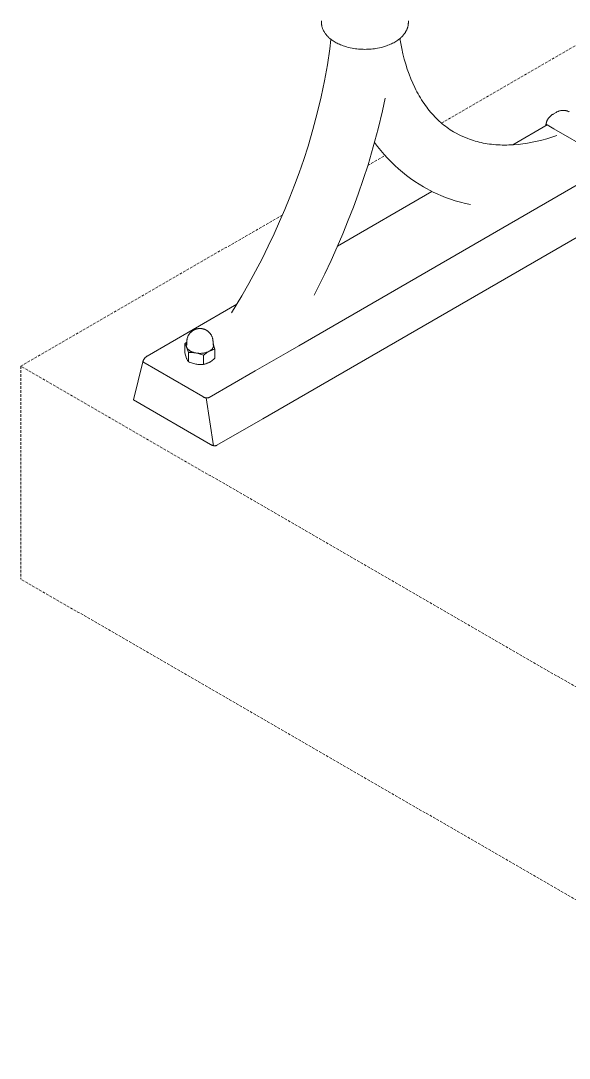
# Model space of a CAD drawing. Header units: millimetres. Extents: x -779 to 3049, y 55 to 2500.
# Drawn here: x 2157.6 to 2419.5, y 1171.4 to 1666.3 of the extents above; entities that cross this region are included whole.
import ezdxf

# ---------------------------------------------------------------- set-up
doc = ezdxf.new("R2010")
doc.units = ezdxf.units.MM
doc.header["$PDSIZE"] = -1
doc.linetypes.add('HIDDEN', pattern=[1.905, 1.27, -0.635])
doc.layers.add('ZANO_R', color=7, linetype='Continuous', lineweight=0)
doc.layers.add('ZANO_R_przerywana', color=7, linetype='HIDDEN', lineweight=0)

msp = doc.modelspace()

# ---------------------------------------------------------------- linework, layer by layer
at = {"layer": 'ZANO_R'}
for p, q in [((2301.22, 1665.49), (2301.22, 1666.31)), ((2301.23, 1665.22), (2301.22, 1665.49)), ((2301.24, 1664.94), (2301.23, 1665.22)), ((2301.26, 1664.67), (2301.24, 1664.94)), ((2301.29, 1664.4), (2301.26, 1664.67)), ((2301.34, 1664.13), (2301.29, 1664.4)), ((2301.38, 1663.86), (2301.34, 1664.13)), ((2301.44, 1663.59), (2301.38, 1663.86)), ((2301.51, 1663.32), (2301.44, 1663.59)), ((2301.59, 1663.05), (2301.51, 1663.32)), ((2301.67, 1662.79), (2301.59, 1663.05)), ((2342.34, 1663.05), (2342.25, 1662.79)), ((2342.41, 1663.32), (2342.34, 1663.05)), ((2342.48, 1663.59), (2342.41, 1663.32)), ((2342.54, 1663.86), (2342.48, 1663.59)), ((2342.59, 1664.13), (2342.54, 1663.86)), ((2342.63, 1664.4), (2342.59, 1664.13)), ((2342.66, 1664.67), (2342.63, 1664.4)), ((2342.68, 1664.94), (2342.66, 1664.67)), ((2342.7, 1665.22), (2342.68, 1664.94)), ((2342.7, 1665.49), (2342.7, 1666.31)), ((2342.7, 1665.49), (2342.7, 1665.22)), ((2301.76, 1662.53), (2301.67, 1662.79)), ((2301.86, 1662.27), (2301.76, 1662.53)), ((2301.97, 1662.02), (2301.86, 1662.27)), ((2302.09, 1661.76), (2301.97, 1662.02)), ((2302.21, 1661.51), (2302.09, 1661.76)), ((2302.34, 1661.26), (2302.21, 1661.51)), ((2302.43, 1661.1), (2302.34, 1661.26)), ((2302.53, 1660.94), (2302.43, 1661.1)), ((2302.62, 1660.78), (2302.53, 1660.94)), ((2302.72, 1660.62), (2302.62, 1660.78)), ((2302.94, 1660.31), (2302.72, 1660.62)), ((2303.16, 1660), (2302.94, 1660.31)), ((2303.39, 1659.7), (2303.16, 1660)), ((2303.64, 1659.4), (2303.39, 1659.7)), ((2303.9, 1659.11), (2303.64, 1659.4)), ((2304.17, 1658.82), (2303.9, 1659.11)), ((2304.36, 1658.62), (2304.17, 1658.82)), ((2304.56, 1658.43), (2304.36, 1658.62)), ((2304.76, 1658.24), (2304.56, 1658.43)), ((2304.97, 1658.05), (2304.76, 1658.24)), ((2305.19, 1657.87), (2304.97, 1658.05)), ((2338.95, 1658.05), (2338.73, 1657.87)), ((2339.16, 1658.24), (2338.95, 1658.05)), ((2339.36, 1658.43), (2339.16, 1658.24)), ((2339.56, 1658.62), (2339.36, 1658.43)), ((2339.76, 1658.82), (2339.56, 1658.62)), ((2340.03, 1659.11), (2339.76, 1658.82)), ((2340.28, 1659.4), (2340.03, 1659.11)), ((2340.53, 1659.7), (2340.28, 1659.4)), ((2340.77, 1660), (2340.53, 1659.7)), ((2340.99, 1660.31), (2340.77, 1660)), ((2341.2, 1660.62), (2340.99, 1660.31)), ((2341.3, 1660.78), (2341.2, 1660.62)), ((2341.4, 1660.94), (2341.3, 1660.78)), ((2341.49, 1661.1), (2341.4, 1660.94)), ((2341.58, 1661.26), (2341.49, 1661.1)), ((2341.71, 1661.51), (2341.58, 1661.26)), ((2341.84, 1661.76), (2341.71, 1661.51)), ((2341.95, 1662.02), (2341.84, 1661.76)), ((2342.06, 1662.27), (2341.95, 1662.02)), ((2342.16, 1662.53), (2342.06, 1662.27)), ((2342.25, 1662.79), (2342.16, 1662.53)), ((2305.15, 1652.84), (2305.72, 1657.44)), ((2305.41, 1657.68), (2305.19, 1657.87)), ((2305.63, 1657.5), (2305.41, 1657.68)), ((2305.86, 1657.33), (2305.63, 1657.5)), ((2306.3, 1657.01), (2305.86, 1657.33)), ((2306.76, 1656.7), (2306.3, 1657.01)), ((2307.23, 1656.4), (2306.76, 1656.7)), ((2307.71, 1656.11), (2307.23, 1656.4)), ((2308.21, 1655.83), (2307.71, 1656.11)), ((2308.72, 1655.56), (2308.21, 1655.83)), ((2309.24, 1655.31), (2308.72, 1655.56)), ((2309.78, 1655.06), (2309.24, 1655.31)), ((2310.37, 1654.81), (2309.78, 1655.06)), ((2310.97, 1654.58), (2310.37, 1654.81)), ((2311.58, 1654.35), (2310.97, 1654.58)), ((2312.2, 1654.14), (2311.58, 1654.35)), ((2313.11, 1653.87), (2312.2, 1654.14)), ((2314.04, 1653.62), (2313.11, 1653.87)), ((2314.98, 1653.4), (2314.04, 1653.62)), ((2315.95, 1653.21), (2314.98, 1653.4)), ((2316.69, 1653.08), (2315.95, 1653.21)), ((2317.43, 1652.97), (2316.69, 1653.08)), ((2327.24, 1653.08), (2326.49, 1652.97)), ((2327.98, 1653.21), (2327.24, 1653.08)), ((2328.94, 1653.4), (2327.98, 1653.21)), ((2329.89, 1653.62), (2328.94, 1653.4)), ((2330.81, 1653.87), (2329.89, 1653.62)), ((2331.72, 1654.14), (2330.81, 1653.87)), ((2332.34, 1654.35), (2331.72, 1654.14)), ((2332.96, 1654.58), (2332.34, 1654.35)), ((2333.56, 1654.81), (2332.96, 1654.58)), ((2334.14, 1655.06), (2333.56, 1654.81)), ((2334.68, 1655.31), (2334.14, 1655.06)), ((2335.2, 1655.56), (2334.68, 1655.31)), ((2335.72, 1655.83), (2335.2, 1655.56)), ((2336.21, 1656.11), (2335.72, 1655.83)), ((2336.7, 1656.4), (2336.21, 1656.11)), ((2337.17, 1656.7), (2336.7, 1656.4)), ((2337.62, 1657.01), (2337.17, 1656.7)), ((2338.06, 1657.33), (2337.62, 1657.01)), ((2338.29, 1657.5), (2338.06, 1657.33)), ((2338.51, 1657.68), (2338.29, 1657.5)), ((2338.73, 1657.87), (2338.51, 1657.68)), ((2338.65, 1657.79), (2339.06, 1655.43)), ((2339.06, 1655.43), (2339.53, 1653.07)), ((2339.53, 1653.07), (2340.11, 1650.52)), ((2304.04, 1645.31), (2305.15, 1652.84)), ((2318.17, 1652.88), (2317.43, 1652.97)), ((2318.92, 1652.81), (2318.17, 1652.88)), ((2319.68, 1652.75), (2318.92, 1652.81)), ((2320.44, 1652.7), (2319.68, 1652.75)), ((2321.2, 1652.68), (2320.44, 1652.7)), ((2321.96, 1652.67), (2321.2, 1652.68)), ((2322.72, 1652.68), (2321.96, 1652.67)), ((2323.48, 1652.7), (2322.72, 1652.68)), ((2324.24, 1652.75), (2323.48, 1652.7)), ((2325, 1652.81), (2324.24, 1652.75)), ((2325.75, 1652.88), (2325, 1652.81)), ((2326.49, 1652.97), (2325.75, 1652.88)), ((2340.11, 1650.52), (2340.75, 1648.02)), ((2302.67, 1637.68), (2304.04, 1645.31)), ((2340.75, 1648.02), (2341.45, 1645.58)), ((2341.45, 1645.58), (2342.2, 1643.21)), ((2342.2, 1643.21), (2343.02, 1640.9)), ((2343.02, 1640.9), (2343.89, 1638.67)), ((2343.89, 1638.67), (2344.82, 1636.5)), ((2301.06, 1629.96), (2302.67, 1637.68)), ((2344.82, 1636.5), (2345.8, 1634.4)), ((2345.8, 1634.4), (2346.31, 1633.38)), ((2346.31, 1633.38), (2346.83, 1632.38)), ((2299.2, 1622.18), (2301.06, 1629.96)), ((2331.6, 1629.33), (2330.33, 1623.41)), ((2346.83, 1632.38), (2347.37, 1631.4)), ((2347.37, 1631.4), (2347.91, 1630.44)), ((2347.91, 1630.44), (2348.47, 1629.5)), ((2348.47, 1629.5), (2349.04, 1628.58)), ((2349.04, 1628.58), (2349.63, 1627.68)), ((2330.33, 1623.41), (2328.29, 1614.82)), ((2349.63, 1627.68), (2350.22, 1626.8)), ((2350.22, 1626.8), (2350.83, 1625.94)), ((2350.83, 1625.94), (2351.45, 1625.09)), ((2351.45, 1625.09), (2352.07, 1624.27)), ((2352.07, 1624.27), (2352.71, 1623.47)), ((2352.71, 1623.47), (2353.35, 1622.7)), ((2415.04, 1623.34), (2415.25, 1623.39)), ((2415.25, 1623.39), (2415.47, 1623.44)), ((2415.47, 1623.44), (2415.69, 1623.48)), ((2415.69, 1623.48), (2415.9, 1623.51)), ((2415.9, 1623.51), (2416.12, 1623.53)), ((2416.12, 1623.53), (2416.34, 1623.54)), ((2416.34, 1623.54), (2416.56, 1623.55)), ((2416.56, 1623.55), (2416.78, 1623.55)), ((2416.78, 1623.55), (2417, 1623.54)), ((2417, 1623.54), (2417.22, 1623.52)), ((2417.22, 1623.52), (2417.43, 1623.5)), ((2417.43, 1623.5), (2417.65, 1623.47)), ((2417.65, 1623.47), (2417.87, 1623.43)), ((2417.87, 1623.43), (2418.08, 1623.38)), ((2418.08, 1623.38), (2418.29, 1623.33)), ((2297.11, 1614.35), (2299.2, 1622.18)), ((2353.35, 1622.7), (2354.01, 1621.94)), ((2354.01, 1621.94), (2354.69, 1621.2)), ((2354.69, 1621.2), (2355.37, 1620.47)), ((2355.37, 1620.47), (2356.06, 1619.77)), ((2356.06, 1619.77), (2356.76, 1619.1)), ((2356.76, 1619.1), (2357.47, 1618.43)), ((2357.47, 1618.43), (2358.19, 1617.78)), ((2408.79, 1618.28), (2408.87, 1618.49)), ((2408.87, 1618.49), (2408.96, 1618.7)), ((2408.96, 1618.7), (2409.06, 1618.9)), ((2409.06, 1618.9), (2409.16, 1619.1)), ((2409.16, 1619.1), (2409.27, 1619.29)), ((2409.27, 1619.29), (2409.39, 1619.48)), ((2409.39, 1619.48), (2409.51, 1619.67)), ((2409.51, 1619.67), (2409.64, 1619.85)), ((2409.64, 1619.85), (2409.78, 1620.03)), ((2409.78, 1620.03), (2409.92, 1620.2)), ((2409.92, 1620.2), (2410.07, 1620.37)), ((2410.07, 1620.37), (2410.22, 1620.53)), ((2410.22, 1620.53), (2410.38, 1620.69)), ((2410.38, 1620.69), (2410.54, 1620.84)), ((2410.54, 1620.84), (2410.71, 1620.99)), ((2410.71, 1620.99), (2410.89, 1621.13)), ((2410.89, 1621.13), (2411.07, 1621.26)), ((2411.07, 1621.26), (2411.25, 1621.39)), ((2411.25, 1621.39), (2411.44, 1621.51)), ((2411.44, 1621.51), (2411.63, 1621.63)), ((2411.63, 1621.63), (2411.83, 1621.74)), ((2411.83, 1621.74), (2413.24, 1622.55)), ((2413.24, 1622.55), (2413.43, 1622.67)), ((2413.43, 1622.67), (2413.62, 1622.78)), ((2413.62, 1622.78), (2413.81, 1622.88)), ((2413.81, 1622.88), (2414.01, 1622.97)), ((2414.01, 1622.97), (2414.21, 1623.06)), ((2414.21, 1623.06), (2414.41, 1623.14)), ((2414.41, 1623.14), (2414.62, 1623.22)), ((2414.62, 1623.22), (2414.83, 1623.28)), ((2414.83, 1623.28), (2415.04, 1623.34)), ((2418.29, 1623.33), (2418.5, 1623.27)), ((2418.5, 1623.27), (2418.71, 1623.2)), ((2418.71, 1623.2), (2418.92, 1623.13)), ((2418.92, 1623.13), (2419.12, 1623.04)), ((2419.12, 1623.04), (2419.32, 1622.95)), ((2419.32, 1622.95), (2419.52, 1622.86)), ((2294.79, 1606.51), (2297.11, 1614.35)), ((2328.29, 1614.82), (2325.98, 1606.21)), ((2358.19, 1617.78), (2358.92, 1617.16)), ((2358.92, 1617.16), (2359.66, 1616.56)), ((2359.66, 1616.56), (2360.41, 1615.98)), ((2360.41, 1615.98), (2361.17, 1615.41)), ((2361.17, 1615.41), (2361.93, 1614.86)), ((2361.93, 1614.86), (2362.71, 1614.34)), ((2362.71, 1614.34), (2363.5, 1613.83)), ((2363.5, 1613.83), (2364.3, 1613.34)), ((2392.63, 1607.14), (2408.98, 1616.59)), ((2408.22, 1616.15), (2408.54, 1617.46)), ((2408.53, 1617.37), (2408.52, 1617.35)), ((2408.52, 1617.35), (2408.52, 1617.32)), ((2408.52, 1617.32), (2408.52, 1617.3)), ((2408.52, 1617.3), (2408.52, 1617.27)), ((2408.52, 1617.27), (2408.52, 1617.25)), ((2408.52, 1617.25), (2408.52, 1617.22)), ((2408.52, 1617.22), (2408.52, 1617.19)), ((2408.52, 1617.19), (2408.53, 1617.17)), ((2408.54, 1617.43), (2408.53, 1617.4)), ((2408.53, 1617.4), (2408.53, 1617.37)), ((2408.53, 1617.17), (2408.53, 1617.14)), ((2408.53, 1617.14), (2408.54, 1617.12)), ((2408.54, 1617.43), (2408.59, 1617.64)), ((2408.54, 1617.46), (2408.54, 1617.44)), ((2408.54, 1617.12), (2408.54, 1617.09)), ((2408.54, 1617.09), (2408.55, 1617.07)), ((2408.55, 1617.07), (2408.56, 1617.04)), ((2408.56, 1617.04), (2408.56, 1617.02)), ((2408.56, 1617.02), (2408.57, 1617)), ((2408.57, 1617), (2408.58, 1616.97)), ((2408.58, 1616.97), (2408.59, 1616.95)), ((2408.59, 1617.64), (2408.65, 1617.86)), ((2408.59, 1616.95), (2408.61, 1616.93)), ((2408.61, 1616.93), (2408.62, 1616.9)), ((2408.62, 1616.9), (2408.63, 1616.88)), ((2408.63, 1616.88), (2408.64, 1616.86)), ((2408.64, 1616.86), (2408.66, 1616.84)), ((2408.65, 1617.86), (2408.72, 1618.07)), ((2408.66, 1616.84), (2408.68, 1616.82)), ((2408.68, 1616.82), (2408.69, 1616.8)), ((2408.69, 1616.8), (2408.71, 1616.78)), ((2408.71, 1616.78), (2408.73, 1616.76)), ((2408.72, 1618.07), (2408.79, 1618.28)), ((2408.73, 1616.76), (2408.74, 1616.74)), ((2408.74, 1616.74), (2408.76, 1616.72)), ((2408.76, 1616.72), (2408.78, 1616.71)), ((2408.78, 1616.71), (2408.8, 1616.69)), ((2408.8, 1616.69), (2408.82, 1616.67)), ((2408.82, 1616.67), (2408.84, 1616.66)), ((2408.84, 1616.66), (2408.86, 1616.64)), ((2408.86, 1616.64), (2408.89, 1616.63)), ((2408.89, 1616.63), (2408.91, 1616.62)), ((2408.91, 1616.62), (2408.93, 1616.61)), ((2408.93, 1616.61), (2408.96, 1616.6)), ((2408.96, 1616.6), (2408.98, 1616.59)), ((2408.98, 1616.59), (2412.21, 1614.72)), ((2412.21, 1614.72), (2435.21, 1601.44)), ((2364.3, 1613.34), (2364.88, 1612.99)), ((2364.88, 1612.99), (2367.59, 1611.56)), ((2367.59, 1611.56), (2371.04, 1610.08)), ((2371.04, 1610.08), (2371.93, 1609.75)), ((2371.93, 1609.75), (2372.83, 1609.44)), ((2372.83, 1609.44), (2373.74, 1609.15)), ((2373.74, 1609.15), (2374.65, 1608.88)), ((2374.65, 1608.88), (2375.59, 1608.63)), ((2375.59, 1608.63), (2376.53, 1608.39)), ((2401.86, 1608.35), (2404.17, 1608.84)), ((2404.17, 1608.84), (2406.5, 1609.4)), ((2406.5, 1609.4), (2408.81, 1610.02)), ((2408.81, 1610.02), (2411.16, 1610.72)), ((2411.16, 1610.72), (2413.66, 1611.54)), ((2292.73, 1600.12), (2294.79, 1606.51)), ((2325.98, 1606.21), (2323.44, 1597.61)), ((2328.02, 1606.33), (2326.56, 1608.29)), ((2329.53, 1604.4), (2328.02, 1606.33)), ((2331.11, 1602.53), (2329.53, 1604.4)), ((2376.53, 1608.39), (2377.48, 1608.18)), ((2377.48, 1608.18), (2378.43, 1607.98)), ((2378.43, 1607.98), (2379.41, 1607.8)), ((2379.41, 1607.8), (2380.4, 1607.64)), ((2380.4, 1607.64), (2381.38, 1607.49)), ((2381.38, 1607.49), (2382.37, 1607.37)), ((2382.37, 1607.37), (2383.38, 1607.27)), ((2383.38, 1607.27), (2384.4, 1607.18)), ((2384.4, 1607.18), (2385.43, 1607.11)), ((2385.43, 1607.11), (2386.48, 1607.06)), ((2386.48, 1607.06), (2387.52, 1607.03)), ((2387.52, 1607.03), (2388.58, 1607.02)), ((2388.58, 1607.02), (2389.65, 1607.03)), ((2389.65, 1607.03), (2390.72, 1607.05)), ((2390.72, 1607.05), (2392.89, 1607.16)), ((2392.89, 1607.16), (2395.1, 1607.35)), ((2395.1, 1607.35), (2397.33, 1607.61)), ((2397.33, 1607.61), (2399.59, 1607.94)), ((2399.59, 1607.94), (2401.86, 1608.35)), ((2290.52, 1593.73), (2292.73, 1600.12)), ((2332.75, 1600.72), (2331.11, 1602.53)), ((2334.44, 1598.95), (2332.75, 1600.72)), ((2336.19, 1597.24), (2334.44, 1598.95)), ((2288.4, 1587.95), (2290.52, 1593.73)), ((2439.44, 1597.36), (2290.37, 1511.29)), ((2323.44, 1597.61), (2321.19, 1590.63)), ((2338, 1595.59), (2336.19, 1597.24)), ((2339.86, 1594.01), (2338, 1595.59)), ((2341.77, 1592.48), (2339.86, 1594.01)), ((2321.19, 1590.63), (2318.78, 1583.65)), ((2343.73, 1591.01), (2341.77, 1592.48)), ((2345.74, 1589.61), (2343.73, 1591.01)), ((2347.79, 1588.28), (2345.74, 1589.61)), ((2286.17, 1582.21), (2288.4, 1587.95)), ((2308.88, 1558.8), (2353.99, 1584.84)), ((2349.88, 1587.01), (2347.79, 1588.28)), ((2354.52, 1584.56), (2349.88, 1587.01)), ((2360.4, 1582.03), (2354.52, 1584.56)), ((2283.77, 1576.34), (2286.17, 1582.21)), ((2318.78, 1583.65), (2316.47, 1577.35)), ((2362.75, 1581.18), (2360.4, 1582.03)), ((2365.13, 1580.41), (2362.75, 1581.18)), ((2367.53, 1579.73), (2365.13, 1580.41)), ((2369.96, 1579.12), (2367.53, 1579.73)), ((2372.4, 1578.59), (2369.96, 1579.12)), ((2443.9, 1574.97), (2273.24, 1476.43)), ((2281.26, 1570.51), (2283.77, 1576.34)), ((2316.47, 1577.35), (2314.04, 1571.1)), ((2278.59, 1564.59), (2281.26, 1570.51)), ((2314.04, 1571.1), (2311.43, 1564.73)), ((2275.8, 1558.72), (2278.59, 1564.59)), ((2311.43, 1564.73), (2308.71, 1558.4)), ((2272.85, 1552.78), (2275.8, 1558.72)), ((2308.71, 1558.4), (2305.81, 1551.98)), ((2269.79, 1546.89), (2272.85, 1552.78)), ((2305.81, 1551.98), (2302.79, 1545.62)), ((2266.57, 1540.98), (2269.79, 1546.89)), ((2302.79, 1545.62), (2297.67, 1535.44)), ((2263.25, 1535.12), (2266.57, 1540.98)), ((2258.34, 1526.91), (2263.25, 1535.12)), ((2239.91, 1518.97), (2260.87, 1531.08)), ((2242.38, 1519.43), (2242.59, 1519.46)), ((2242.38, 1519.43), (2242.59, 1519.46)), ((2242.59, 1519.46), (2242.8, 1519.47)), ((2242.59, 1519.46), (2242.8, 1519.47)), ((2242.8, 1519.47), (2243.02, 1519.48)), ((2242.8, 1519.47), (2243.02, 1519.48)), ((2243.02, 1519.48), (2243.23, 1519.48)), ((2243.02, 1519.48), (2243.23, 1519.48)), ((2243.23, 1519.48), (2243.44, 1519.48)), ((2243.23, 1519.48), (2243.44, 1519.48)), ((2243.44, 1519.48), (2243.65, 1519.47)), ((2243.44, 1519.48), (2243.65, 1519.47)), ((2243.65, 1519.47), (2243.87, 1519.45)), ((2243.65, 1519.47), (2243.87, 1519.45)), ((2243.87, 1519.45), (2244.08, 1519.42)), ((2243.87, 1519.45), (2244.08, 1519.42)), ((2217.99, 1506.32), (2239.91, 1518.97)), ((2237.03, 1514.3), (2237.07, 1514.51)), ((2237.03, 1514.3), (2237.07, 1514.51)), ((2237.07, 1514.51), (2237.12, 1514.72)), ((2237.07, 1514.51), (2237.12, 1514.72)), ((2237.12, 1514.72), (2237.17, 1514.93)), ((2237.12, 1514.72), (2237.17, 1514.93)), ((2237.17, 1514.93), (2237.23, 1515.13)), ((2237.17, 1514.93), (2237.23, 1515.13)), ((2237.23, 1515.13), (2237.3, 1515.34)), ((2237.23, 1515.13), (2237.3, 1515.34)), ((2237.3, 1515.34), (2237.38, 1515.54)), ((2237.3, 1515.34), (2237.38, 1515.54)), ((2237.38, 1515.54), (2237.46, 1515.74)), ((2237.38, 1515.54), (2237.46, 1515.74)), ((2237.46, 1515.74), (2237.55, 1515.93)), ((2237.46, 1515.74), (2237.55, 1515.93)), ((2237.55, 1515.93), (2237.64, 1516.12)), ((2237.55, 1515.93), (2237.64, 1516.12)), ((2237.64, 1516.12), (2237.75, 1516.31)), ((2237.64, 1516.12), (2237.75, 1516.31)), ((2237.75, 1516.31), (2237.86, 1516.5)), ((2237.75, 1516.31), (2237.86, 1516.5)), ((2237.86, 1516.5), (2237.97, 1516.68)), ((2237.86, 1516.5), (2237.97, 1516.68)), ((2237.97, 1516.68), (2238.09, 1516.85)), ((2237.97, 1516.68), (2238.09, 1516.85)), ((2238.09, 1516.85), (2238.22, 1517.03)), ((2238.09, 1516.85), (2238.22, 1517.03)), ((2238.22, 1517.03), (2238.35, 1517.2)), ((2238.22, 1517.03), (2238.35, 1517.2)), ((2238.35, 1517.2), (2238.49, 1517.36)), ((2238.35, 1517.2), (2238.49, 1517.36)), ((2238.49, 1517.36), (2238.63, 1517.52)), ((2238.49, 1517.36), (2238.63, 1517.52)), ((2238.63, 1517.52), (2238.78, 1517.67)), ((2238.63, 1517.52), (2238.78, 1517.67)), ((2238.78, 1517.67), (2238.94, 1517.82)), ((2238.78, 1517.67), (2238.94, 1517.82)), ((2238.94, 1517.82), (2239.1, 1517.96)), ((2238.94, 1517.82), (2239.1, 1517.96)), ((2239.1, 1517.96), (2239.26, 1518.1)), ((2239.1, 1517.96), (2239.26, 1518.1)), ((2239.26, 1518.1), (2239.43, 1518.23)), ((2239.26, 1518.1), (2239.43, 1518.23)), ((2239.43, 1518.23), (2239.61, 1518.36)), ((2239.43, 1518.23), (2239.61, 1518.36)), ((2239.61, 1518.36), (2239.78, 1518.48)), ((2239.61, 1518.36), (2239.78, 1518.48)), ((2239.78, 1518.48), (2239.97, 1518.59)), ((2239.78, 1518.48), (2239.97, 1518.59)), ((2239.97, 1518.59), (2240.15, 1518.7)), ((2239.97, 1518.59), (2240.15, 1518.7)), ((2240.15, 1518.7), (2240.34, 1518.8)), ((2240.15, 1518.7), (2240.34, 1518.8)), ((2240.34, 1518.8), (2240.53, 1518.89)), ((2240.34, 1518.8), (2240.53, 1518.89)), ((2240.53, 1518.89), (2240.73, 1518.98)), ((2240.53, 1518.89), (2240.73, 1518.98)), ((2240.73, 1518.98), (2240.93, 1519.06)), ((2240.73, 1518.98), (2240.93, 1519.06)), ((2240.93, 1519.06), (2241.13, 1519.14)), ((2240.93, 1519.06), (2241.13, 1519.14)), ((2241.13, 1519.14), (2241.33, 1519.2)), ((2241.13, 1519.14), (2241.33, 1519.2)), ((2241.33, 1519.2), (2241.54, 1519.26)), ((2241.33, 1519.2), (2241.54, 1519.26)), ((2241.54, 1519.26), (2241.75, 1519.32)), ((2241.54, 1519.26), (2241.75, 1519.32)), ((2241.75, 1519.32), (2241.96, 1519.36)), ((2241.75, 1519.32), (2241.96, 1519.36)), ((2241.96, 1519.36), (2242.17, 1519.4)), ((2241.96, 1519.36), (2242.17, 1519.4)), ((2242.17, 1519.4), (2242.38, 1519.43)), ((2242.17, 1519.4), (2242.38, 1519.43)), ((2244.08, 1519.42), (2244.29, 1519.39)), ((2244.08, 1519.42), (2244.29, 1519.39)), ((2244.29, 1519.39), (2244.5, 1519.35)), ((2244.29, 1519.39), (2244.5, 1519.35)), ((2244.5, 1519.35), (2244.7, 1519.3)), ((2244.5, 1519.35), (2244.7, 1519.3)), ((2244.7, 1519.3), (2244.91, 1519.24)), ((2244.7, 1519.3), (2244.91, 1519.24)), ((2244.91, 1519.24), (2245.11, 1519.18)), ((2244.91, 1519.24), (2245.11, 1519.18)), ((2245.11, 1519.18), (2245.31, 1519.11)), ((2245.11, 1519.18), (2245.31, 1519.11)), ((2245.31, 1519.11), (2245.51, 1519.04)), ((2245.31, 1519.11), (2245.51, 1519.04)), ((2245.51, 1519.04), (2245.71, 1518.95)), ((2245.51, 1519.04), (2245.71, 1518.95)), ((2245.71, 1518.95), (2245.9, 1518.86)), ((2245.71, 1518.95), (2245.9, 1518.86)), ((2245.9, 1518.86), (2246.09, 1518.77)), ((2245.9, 1518.86), (2246.09, 1518.77)), ((2246.09, 1518.77), (2246.28, 1518.67)), ((2246.09, 1518.77), (2246.28, 1518.67)), ((2246.28, 1518.67), (2246.46, 1518.56)), ((2246.28, 1518.67), (2246.46, 1518.56)), ((2246.46, 1518.56), (2246.64, 1518.44)), ((2246.46, 1518.56), (2246.64, 1518.44)), ((2246.64, 1518.44), (2246.82, 1518.32)), ((2246.64, 1518.44), (2246.82, 1518.32)), ((2246.82, 1518.32), (2246.99, 1518.2)), ((2246.82, 1518.32), (2246.99, 1518.2)), ((2246.99, 1518.2), (2247.15, 1518.06)), ((2246.99, 1518.2), (2247.15, 1518.06)), ((2247.15, 1518.06), (2247.32, 1517.93)), ((2247.15, 1518.06), (2247.32, 1517.93)), ((2247.32, 1517.93), (2247.47, 1517.78)), ((2247.32, 1517.93), (2247.47, 1517.78)), ((2247.47, 1517.78), (2247.63, 1517.64)), ((2247.47, 1517.78), (2247.63, 1517.64)), ((2247.63, 1517.64), (2247.77, 1517.48)), ((2247.63, 1517.64), (2247.77, 1517.48)), ((2247.77, 1517.48), (2247.91, 1517.32)), ((2247.77, 1517.48), (2247.91, 1517.32)), ((2247.91, 1517.32), (2248.05, 1517.16)), ((2247.91, 1517.32), (2248.05, 1517.16)), ((2248.05, 1517.16), (2248.18, 1516.99)), ((2248.05, 1517.16), (2248.18, 1516.99)), ((2248.18, 1516.99), (2248.31, 1516.82)), ((2248.18, 1516.99), (2248.31, 1516.82)), ((2248.31, 1516.82), (2248.43, 1516.64)), ((2248.31, 1516.82), (2248.43, 1516.64)), ((2248.43, 1516.64), (2248.54, 1516.46)), ((2248.43, 1516.64), (2248.54, 1516.46)), ((2248.54, 1516.46), (2248.65, 1516.28)), ((2248.54, 1516.46), (2248.65, 1516.28)), ((2248.65, 1516.28), (2248.75, 1516.09)), ((2248.65, 1516.28), (2248.75, 1516.09)), ((2248.75, 1516.09), (2248.84, 1515.9)), ((2248.75, 1516.09), (2248.84, 1515.9)), ((2248.84, 1515.9), (2248.93, 1515.71)), ((2248.84, 1515.9), (2248.93, 1515.71)), ((2248.93, 1515.71), (2249.01, 1515.51)), ((2248.93, 1515.71), (2249.01, 1515.51)), ((2249.01, 1515.51), (2249.08, 1515.31)), ((2249.01, 1515.51), (2249.08, 1515.31)), ((2249.08, 1515.31), (2249.15, 1515.11)), ((2249.08, 1515.31), (2249.15, 1515.11)), ((2249.15, 1515.11), (2249.21, 1514.91)), ((2249.15, 1515.11), (2249.21, 1514.91)), ((2249.21, 1514.91), (2249.26, 1514.7)), ((2249.21, 1514.91), (2249.26, 1514.7)), ((2249.26, 1514.7), (2249.31, 1514.5)), ((2249.26, 1514.7), (2249.31, 1514.5)), ((2249.31, 1514.5), (2249.35, 1514.29)), ((2249.31, 1514.5), (2249.35, 1514.29)), ((2236.02, 1512.21), (2236.47, 1512.59)), ((2236.02, 1512.21), (2236.47, 1512.59)), ((2236.02, 1507.85), (2236.02, 1512.21)), ((2236.16, 1511.99), (2236.02, 1512.21)), ((2236.02, 1507.85), (2236.02, 1512.21)), ((2236.16, 1511.99), (2236.02, 1512.21)), ((2236.29, 1511.77), (2236.16, 1511.99)), ((2236.29, 1511.76), (2236.16, 1511.99)), ((2236.41, 1511.54), (2236.29, 1511.77)), ((2236.42, 1511.53), (2236.29, 1511.76)), ((2236.53, 1511.31), (2236.41, 1511.54)), ((2236.54, 1511.3), (2236.42, 1511.53)), ((2236.47, 1512.59), (2236.94, 1512.95)), ((2236.47, 1512.59), (2236.94, 1512.95)), ((2236.64, 1511.08), (2236.53, 1511.31)), ((2236.65, 1511.06), (2236.54, 1511.3)), ((2236.74, 1510.84), (2236.64, 1511.08)), ((2236.75, 1510.82), (2236.65, 1511.06)), ((2236.7, 1511.62), (2236.69, 1511.55)), ((2236.7, 1511.62), (2236.69, 1511.55)), ((2236.69, 1511.55), (2236.69, 1511.47)), ((2236.69, 1511.55), (2236.69, 1511.47)), ((2236.69, 1511.47), (2236.69, 1511.4)), ((2236.69, 1511.47), (2236.69, 1511.4)), ((2236.69, 1511.4), (2236.69, 1511.32)), ((2236.69, 1511.4), (2236.69, 1511.32)), ((2236.69, 1511.32), (2236.69, 1511.24)), ((2236.69, 1511.32), (2236.69, 1511.24)), ((2236.69, 1511.24), (2236.7, 1511.17)), ((2236.69, 1511.24), (2236.7, 1511.17)), ((2236.71, 1511.7), (2236.7, 1511.62)), ((2236.71, 1511.7), (2236.7, 1511.62)), ((2236.7, 1511.17), (2236.71, 1511.09)), ((2236.7, 1511.17), (2236.71, 1511.09)), ((2236.72, 1511.78), (2236.71, 1511.7)), ((2236.72, 1511.78), (2236.71, 1511.7)), ((2236.71, 1511.09), (2236.72, 1511.01)), ((2236.71, 1511.09), (2236.72, 1511.01)), ((2236.73, 1511.85), (2236.72, 1511.78)), ((2236.73, 1511.85), (2236.72, 1511.78)), ((2236.72, 1511.01), (2236.74, 1510.94)), ((2236.72, 1511.01), (2236.74, 1510.94)), ((2236.75, 1511.93), (2236.73, 1511.85)), ((2236.75, 1511.93), (2236.73, 1511.85)), ((2236.74, 1510.94), (2236.75, 1510.86)), ((2236.74, 1510.94), (2236.75, 1510.86)), ((2236.83, 1510.6), (2236.74, 1510.84)), ((2236.77, 1512), (2236.75, 1511.93)), ((2236.77, 1512), (2236.75, 1511.93)), ((2236.75, 1510.86), (2236.77, 1510.79)), ((2236.75, 1510.86), (2236.77, 1510.79)), ((2236.85, 1510.57), (2236.75, 1510.82)), ((2236.79, 1512.07), (2236.77, 1512)), ((2236.79, 1512.07), (2236.77, 1512)), ((2236.77, 1510.79), (2236.79, 1510.72)), ((2236.77, 1510.79), (2236.79, 1510.72)), ((2236.81, 1512.15), (2236.79, 1512.07)), ((2236.81, 1512.15), (2236.79, 1512.07)), ((2236.79, 1510.72), (2236.82, 1510.64)), ((2236.79, 1510.72), (2236.82, 1510.64)), ((2236.84, 1512.22), (2236.81, 1512.15)), ((2236.84, 1512.22), (2236.81, 1512.15)), ((2236.82, 1510.64), (2236.85, 1510.57)), ((2236.82, 1510.64), (2236.85, 1510.57)), ((2236.87, 1512.29), (2236.84, 1512.22)), ((2236.87, 1512.29), (2236.84, 1512.22)), ((2236.85, 1510.57), (2236.87, 1510.51)), ((2236.85, 1510.57), (2236.87, 1510.51)), ((2237.67, 1507.98), (2236.85, 1510.57)), ((2237.67, 1507.98), (2236.86, 1510.54)), ((2236.9, 1512.36), (2236.87, 1512.29)), ((2236.9, 1512.36), (2236.87, 1512.29)), ((2236.87, 1510.51), (2236.89, 1510.46)), ((2236.87, 1510.51), (2236.89, 1510.46)), ((2236.89, 1510.46), (2236.92, 1510.4)), ((2236.89, 1510.46), (2236.92, 1510.4)), ((2236.94, 1512.43), (2236.9, 1512.36)), ((2236.94, 1512.43), (2236.9, 1512.36)), ((2236.92, 1510.4), (2236.95, 1510.34)), ((2236.92, 1510.4), (2236.95, 1510.34)), ((2236.94, 1513.45), (2236.95, 1513.66)), ((2236.94, 1513.45), (2236.95, 1513.66)), ((2236.94, 1513.23), (2236.94, 1513.45)), ((2236.94, 1513.23), (2236.94, 1513.45)), ((2236.94, 1511.5), (2236.94, 1513.23)), ((2236.94, 1511.5), (2236.94, 1513.23)), ((2236.95, 1513.66), (2236.97, 1513.88)), ((2236.95, 1513.66), (2236.97, 1513.88)), ((2236.95, 1510.34), (2236.98, 1510.29)), ((2236.95, 1510.34), (2236.98, 1510.29)), ((2236.97, 1513.88), (2237, 1514.09)), ((2236.97, 1513.88), (2237, 1514.09)), ((2236.98, 1510.29), (2237.01, 1510.23)), ((2236.98, 1510.29), (2237.01, 1510.23)), ((2237, 1514.09), (2237.03, 1514.3)), ((2237, 1514.09), (2237.03, 1514.3)), ((2237.01, 1510.23), (2237.04, 1510.17)), ((2237.01, 1510.23), (2237.04, 1510.17)), ((2237.04, 1510.17), (2237.08, 1510.12)), ((2237.04, 1510.17), (2237.08, 1510.12)), ((2237.08, 1510.12), (2237.11, 1510.06)), ((2237.08, 1510.12), (2237.11, 1510.06)), ((2237.11, 1510.06), (2237.15, 1510)), ((2237.11, 1510.06), (2237.15, 1510)), ((2237.15, 1510), (2237.19, 1509.95)), ((2237.15, 1510), (2237.19, 1509.95)), ((2237.19, 1509.95), (2237.23, 1509.89)), ((2237.19, 1509.95), (2237.23, 1509.89)), ((2237.23, 1509.89), (2237.28, 1509.83)), ((2237.23, 1509.89), (2237.28, 1509.83)), ((2237.28, 1509.83), (2237.32, 1509.78)), ((2237.28, 1509.83), (2237.32, 1509.78)), ((2237.32, 1509.78), (2237.37, 1509.72)), ((2237.32, 1509.78), (2237.37, 1509.72)), ((2237.37, 1509.72), (2237.42, 1509.67)), ((2237.37, 1509.72), (2237.42, 1509.67)), ((2237.42, 1509.67), (2237.47, 1509.61)), ((2237.42, 1509.67), (2237.47, 1509.61)), ((2237.47, 1509.61), (2237.52, 1509.56)), ((2237.47, 1509.61), (2237.52, 1509.56)), ((2237.52, 1509.56), (2237.57, 1509.51)), ((2237.52, 1509.56), (2237.57, 1509.51)), ((2248.83, 1509.54), (2248.88, 1509.59)), ((2248.83, 1509.54), (2248.88, 1509.59)), ((2248.88, 1509.59), (2248.94, 1509.65)), ((2248.88, 1509.59), (2248.94, 1509.65)), ((2248.94, 1509.65), (2248.99, 1509.7)), ((2248.94, 1509.65), (2248.99, 1509.7)), ((2248.99, 1509.7), (2249.03, 1509.76)), ((2248.99, 1509.7), (2249.03, 1509.76)), ((2249.03, 1509.76), (2249.08, 1509.81)), ((2249.03, 1509.76), (2249.08, 1509.81)), ((2249.08, 1509.81), (2249.12, 1509.87)), ((2249.08, 1509.81), (2249.12, 1509.87)), ((2249.12, 1509.87), (2249.17, 1509.93)), ((2249.12, 1509.87), (2249.17, 1509.93)), ((2249.17, 1509.93), (2249.21, 1509.99)), ((2249.17, 1509.93), (2249.21, 1509.99)), ((2249.21, 1509.99), (2249.25, 1510.05)), ((2249.21, 1509.99), (2249.25, 1510.05)), ((2249.25, 1510.05), (2249.29, 1510.1)), ((2249.25, 1510.05), (2249.29, 1510.1)), ((2249.29, 1510.1), (2249.32, 1510.16)), ((2249.29, 1510.1), (2249.32, 1510.16)), ((2249.32, 1510.16), (2249.36, 1510.22)), ((2249.32, 1510.16), (2249.36, 1510.22)), ((2249.35, 1514.29), (2249.38, 1514.08)), ((2249.35, 1514.29), (2249.38, 1514.08)), ((2249.36, 1510.22), (2249.39, 1510.28)), ((2249.36, 1510.22), (2249.39, 1510.28)), ((2249.38, 1514.08), (2249.4, 1513.87)), ((2249.38, 1514.08), (2249.4, 1513.87)), ((2249.39, 1510.28), (2249.42, 1510.34)), ((2249.39, 1510.28), (2249.42, 1510.34)), ((2249.4, 1513.87), (2249.42, 1513.66)), ((2249.4, 1513.87), (2249.42, 1513.66)), ((2249.42, 1513.66), (2249.43, 1513.45)), ((2249.42, 1513.66), (2249.43, 1513.45)), ((2249.42, 1510.34), (2249.45, 1510.4)), ((2249.42, 1510.34), (2249.45, 1510.4)), ((2249.43, 1513.45), (2249.44, 1513.23)), ((2249.43, 1513.45), (2249.44, 1513.23)), ((2249.44, 1513.23), (2249.44, 1511.5)), ((2249.44, 1513.23), (2249.44, 1511.5)), ((2249.44, 1512.45), (2249.52, 1512.25)), ((2249.44, 1512.45), (2249.5, 1512.28)), ((2249.47, 1512.36), (2249.44, 1512.43)), ((2249.47, 1512.36), (2249.44, 1512.43)), ((2249.45, 1510.4), (2249.48, 1510.46)), ((2249.45, 1510.4), (2249.48, 1510.46)), ((2249.5, 1512.29), (2249.47, 1512.36)), ((2249.5, 1512.29), (2249.47, 1512.36)), ((2249.48, 1510.46), (2249.51, 1510.52)), ((2249.48, 1510.46), (2249.51, 1510.52)), ((2249.53, 1512.22), (2249.5, 1512.29)), ((2249.53, 1512.22), (2249.5, 1512.29)), ((2249.51, 1510.52), (2249.53, 1510.59)), ((2249.51, 1510.52), (2249.53, 1510.59)), ((2249.55, 1512.17), (2249.53, 1512.22)), ((2249.55, 1512.17), (2249.53, 1512.22)), ((2249.53, 1510.59), (2249.56, 1510.65)), ((2249.53, 1510.59), (2249.56, 1510.65)), ((2249.54, 1512.2), (2250.35, 1509.64)), ((2249.57, 1512.11), (2249.55, 1512.17)), ((2249.57, 1512.11), (2249.55, 1512.17)), ((2249.55, 1512.17), (2250.35, 1509.64)), ((2249.56, 1510.65), (2249.58, 1510.71)), ((2249.56, 1510.65), (2249.58, 1510.71)), ((2249.59, 1512.05), (2249.57, 1512.11)), ((2249.59, 1512.05), (2249.57, 1512.11)), ((2249.58, 1510.71), (2249.6, 1510.77)), ((2249.58, 1510.71), (2249.6, 1510.77)), ((2249.6, 1511.99), (2249.59, 1512.05)), ((2249.6, 1511.99), (2249.59, 1512.05)), ((2249.62, 1511.93), (2249.6, 1511.99)), ((2249.62, 1511.93), (2249.6, 1511.99)), ((2249.6, 1510.77), (2249.61, 1510.83)), ((2249.6, 1510.77), (2249.61, 1510.83)), ((2249.61, 1510.83), (2249.63, 1510.89)), ((2249.61, 1510.83), (2249.63, 1510.89)), ((2249.63, 1511.87), (2249.62, 1511.93)), ((2249.63, 1511.87), (2249.62, 1511.93)), ((2249.65, 1511.81), (2249.63, 1511.87)), ((2249.65, 1511.81), (2249.63, 1511.87)), ((2249.63, 1510.89), (2249.64, 1510.96)), ((2249.63, 1510.89), (2249.64, 1510.96)), ((2249.64, 1510.96), (2249.65, 1511.02)), ((2249.64, 1510.96), (2249.65, 1511.02)), ((2249.66, 1511.75), (2249.65, 1511.81)), ((2249.66, 1511.75), (2249.65, 1511.81)), ((2249.65, 1511.02), (2249.66, 1511.08)), ((2249.65, 1511.02), (2249.66, 1511.08)), ((2249.67, 1511.69), (2249.66, 1511.75)), ((2249.67, 1511.69), (2249.66, 1511.75)), ((2249.66, 1511.08), (2249.67, 1511.14)), ((2249.66, 1511.08), (2249.67, 1511.14)), ((2249.67, 1511.63), (2249.67, 1511.69)), ((2249.67, 1511.63), (2249.67, 1511.69)), ((2249.68, 1511.57), (2249.67, 1511.63)), ((2249.68, 1511.57), (2249.67, 1511.63)), ((2249.67, 1511.14), (2249.68, 1511.2)), ((2249.67, 1511.14), (2249.68, 1511.2)), ((2249.68, 1511.51), (2249.68, 1511.57)), ((2249.68, 1511.51), (2249.68, 1511.57)), ((2249.69, 1511.45), (2249.68, 1511.51)), ((2249.69, 1511.45), (2249.68, 1511.51)), ((2249.68, 1511.27), (2249.69, 1511.33)), ((2249.68, 1511.27), (2249.69, 1511.33)), ((2249.68, 1511.2), (2249.68, 1511.27)), ((2249.68, 1511.2), (2249.68, 1511.27)), ((2249.69, 1511.39), (2249.69, 1511.45)), ((2249.69, 1511.39), (2249.69, 1511.45)), ((2249.69, 1511.33), (2249.69, 1511.39)), ((2249.69, 1511.33), (2249.69, 1511.39)), ((2250.03, 1509.57), (2249.72, 1509.48)), ((2250.04, 1509.57), (2249.73, 1509.49)), ((2250.35, 1509.64), (2250.03, 1509.57)), ((2250.35, 1509.64), (2250.04, 1509.57)), ((2250.35, 1505.28), (2250.35, 1509.64)), ((2250.35, 1505.28), (2250.35, 1509.64)), ((2290.37, 1511.29), (2285.13, 1508.27)), ((2216.28, 1504.51), (2216.35, 1504.64)), ((2216.28, 1504.51), (2216.35, 1504.64)), ((2216.35, 1504.64), (2216.43, 1504.77)), ((2216.35, 1504.64), (2216.43, 1504.77)), ((2216.43, 1504.77), (2216.5, 1504.9)), ((2216.43, 1504.77), (2216.5, 1504.9)), ((2216.5, 1504.9), (2216.59, 1505.02)), ((2216.5, 1504.9), (2216.59, 1505.02)), ((2216.59, 1505.02), (2216.67, 1505.14)), ((2216.59, 1505.02), (2216.67, 1505.14)), ((2216.67, 1505.14), (2216.76, 1505.26)), ((2216.67, 1505.14), (2216.76, 1505.26)), ((2216.76, 1505.26), (2216.86, 1505.37)), ((2216.76, 1505.26), (2216.86, 1505.37)), ((2216.86, 1505.37), (2216.96, 1505.48)), ((2216.86, 1505.37), (2216.96, 1505.48)), ((2216.96, 1505.48), (2217.06, 1505.59)), ((2216.96, 1505.48), (2217.06, 1505.59)), ((2217.06, 1505.59), (2217.16, 1505.7)), ((2217.06, 1505.59), (2217.16, 1505.7)), ((2217.16, 1505.7), (2217.27, 1505.8)), ((2217.16, 1505.7), (2217.27, 1505.8)), ((2217.27, 1505.8), (2217.38, 1505.89)), ((2217.27, 1505.8), (2217.38, 1505.89)), ((2217.38, 1505.89), (2217.5, 1505.99)), ((2217.38, 1505.89), (2217.5, 1505.99)), ((2217.5, 1505.99), (2217.62, 1506.08)), ((2217.5, 1505.99), (2217.62, 1506.08)), ((2217.62, 1506.08), (2217.74, 1506.16)), ((2217.62, 1506.08), (2217.74, 1506.16)), ((2217.74, 1506.16), (2217.86, 1506.24)), ((2217.74, 1506.16), (2217.86, 1506.24)), ((2217.86, 1506.24), (2217.99, 1506.32)), ((2217.86, 1506.24), (2217.99, 1506.32)), ((2236.85, 1505.26), (2236.02, 1507.85)), ((2236.85, 1505.26), (2236.02, 1507.85)), ((2236.94, 1505.02), (2236.85, 1505.26)), ((2236.94, 1505.02), (2236.85, 1505.26)), ((2237.04, 1504.78), (2236.94, 1505.02)), ((2237.04, 1504.78), (2236.94, 1505.02)), ((2237.16, 1504.54), (2237.04, 1504.78)), ((2237.16, 1504.54), (2237.04, 1504.78)), ((2237.57, 1509.51), (2237.63, 1509.45)), ((2237.57, 1509.51), (2237.63, 1509.45)), ((2237.63, 1509.45), (2237.69, 1509.4)), ((2237.63, 1509.45), (2237.69, 1509.4)), ((2238.11, 1508.01), (2237.67, 1507.98)), ((2238.12, 1508.01), (2237.67, 1507.98)), ((2237.67, 1507.98), (2237.67, 1503.63)), ((2237.67, 1507.98), (2237.67, 1503.63)), ((2237.69, 1509.4), (2237.74, 1509.35)), ((2237.69, 1509.4), (2237.74, 1509.35)), ((2237.74, 1509.35), (2237.8, 1509.29)), ((2237.74, 1509.35), (2237.8, 1509.29)), ((2237.8, 1509.29), (2237.87, 1509.24)), ((2237.8, 1509.29), (2237.87, 1509.24)), ((2237.87, 1509.24), (2237.99, 1509.14)), ((2237.87, 1509.24), (2237.99, 1509.14)), ((2237.99, 1509.14), (2238.13, 1509.04)), ((2237.99, 1509.14), (2238.13, 1509.04)), ((2238.56, 1508.03), (2238.11, 1508.01)), ((2238.57, 1508.03), (2238.12, 1508.01)), ((2238.13, 1509.04), (2238.27, 1508.95)), ((2238.13, 1509.04), (2238.27, 1508.95)), ((2238.27, 1508.95), (2238.41, 1508.85)), ((2238.27, 1508.95), (2238.41, 1508.85)), ((2238.41, 1508.85), (2238.56, 1508.76)), ((2238.41, 1508.85), (2238.56, 1508.76)), ((2238.56, 1508.76), (2238.72, 1508.67)), ((2238.56, 1508.76), (2238.72, 1508.67)), ((2239, 1508.03), (2238.56, 1508.03)), ((2239.02, 1508.03), (2238.57, 1508.03)), ((2238.72, 1508.67), (2238.88, 1508.59)), ((2238.72, 1508.67), (2238.88, 1508.59)), ((2238.88, 1508.59), (2239.04, 1508.51)), ((2238.88, 1508.59), (2239.04, 1508.51)), ((2239.44, 1508.01), (2239, 1508.03)), ((2239.47, 1508.01), (2239.02, 1508.03)), ((2239.04, 1508.51), (2239.21, 1508.43)), ((2239.04, 1508.51), (2239.21, 1508.43)), ((2239.21, 1508.43), (2239.38, 1508.35)), ((2239.21, 1508.43), (2239.38, 1508.35)), ((2239.38, 1508.35), (2239.56, 1508.28)), ((2239.38, 1508.35), (2239.56, 1508.28)), ((2239.89, 1507.99), (2239.44, 1508.01)), ((2239.92, 1507.98), (2239.47, 1508.01)), ((2239.56, 1508.28), (2239.74, 1508.22)), ((2239.56, 1508.28), (2239.74, 1508.22)), ((2239.74, 1508.22), (2239.92, 1508.15)), ((2239.74, 1508.22), (2239.92, 1508.15)), ((2240.33, 1507.94), (2239.89, 1507.99)), ((2239.92, 1508.15), (2240.11, 1508.09)), ((2239.92, 1508.15), (2240.11, 1508.09)), ((2240.36, 1507.94), (2239.92, 1507.98)), ((2240.11, 1508.09), (2240.3, 1508.04)), ((2240.11, 1508.09), (2240.3, 1508.04)), ((2240.3, 1508.04), (2240.48, 1507.98)), ((2240.3, 1508.04), (2240.48, 1507.98)), ((2240.77, 1507.89), (2240.33, 1507.94)), ((2240.81, 1507.88), (2240.36, 1507.94)), ((2240.48, 1507.98), (2240.68, 1507.94)), ((2240.48, 1507.98), (2240.68, 1507.94)), ((2240.68, 1507.94), (2240.87, 1507.89)), ((2240.68, 1507.94), (2240.87, 1507.89)), ((2241.21, 1507.82), (2240.77, 1507.89)), ((2241.25, 1507.81), (2240.81, 1507.88)), ((2240.87, 1507.89), (2241.06, 1507.85)), ((2240.87, 1507.89), (2241.06, 1507.85)), ((2241.06, 1507.85), (2241.25, 1507.81)), ((2241.06, 1507.85), (2241.25, 1507.81)), ((2241.25, 1507.81), (2241.59, 1507.76)), ((2241.25, 1507.81), (2241.59, 1507.76)), ((2241.78, 1507.71), (2241.25, 1507.81)), ((2241.82, 1507.7), (2241.3, 1507.81)), ((2241.59, 1507.76), (2241.93, 1507.71)), ((2241.59, 1507.76), (2241.93, 1507.71)), ((2242.3, 1507.58), (2241.78, 1507.71)), ((2242.34, 1507.57), (2241.82, 1507.7)), ((2241.93, 1507.71), (2242.27, 1507.67)), ((2241.93, 1507.71), (2242.27, 1507.67)), ((2242.27, 1507.67), (2242.61, 1507.65)), ((2242.27, 1507.67), (2242.61, 1507.65)), ((2242.82, 1507.44), (2242.3, 1507.58)), ((2242.85, 1507.43), (2242.34, 1507.57)), ((2242.61, 1507.65), (2242.95, 1507.64)), ((2242.61, 1507.65), (2242.95, 1507.64)), ((2243.33, 1507.28), (2242.82, 1507.44)), ((2243.35, 1507.27), (2242.85, 1507.43)), ((2242.95, 1507.64), (2243.3, 1507.63)), ((2242.95, 1507.64), (2243.3, 1507.63)), ((2243.3, 1507.63), (2243.64, 1507.64)), ((2243.3, 1507.63), (2243.64, 1507.64)), ((2243.84, 1507.1), (2243.33, 1507.28)), ((2243.85, 1507.09), (2243.35, 1507.27)), ((2243.64, 1507.64), (2243.98, 1507.67)), ((2243.64, 1507.64), (2243.98, 1507.67)), ((2244.34, 1506.91), (2243.84, 1507.1)), ((2244.35, 1506.9), (2243.85, 1507.09)), ((2243.98, 1507.67), (2244.32, 1507.7)), ((2243.98, 1507.67), (2244.32, 1507.7)), ((2244.32, 1507.7), (2244.66, 1507.74)), ((2244.32, 1507.7), (2244.66, 1507.74)), ((2244.84, 1506.7), (2244.34, 1506.91)), ((2244.84, 1506.7), (2244.35, 1506.9)), ((2244.66, 1507.74), (2245, 1507.8)), ((2244.66, 1507.74), (2245, 1507.8)), ((2245.2, 1507.01), (2244.84, 1506.7)), ((2245.21, 1507.01), (2244.84, 1506.7)), ((2244.84, 1502.34), (2244.84, 1506.7)), ((2244.84, 1502.34), (2244.84, 1506.7)), ((2245, 1507.8), (2245.33, 1507.87)), ((2245, 1507.8), (2245.33, 1507.87)), ((2245.57, 1507.3), (2245.2, 1507.01)), ((2245.58, 1507.31), (2245.21, 1507.01)), ((2245.33, 1507.87), (2245.67, 1507.94)), ((2245.33, 1507.87), (2245.67, 1507.94)), ((2245.95, 1507.59), (2245.57, 1507.3)), ((2245.97, 1507.6), (2245.58, 1507.31)), ((2245.67, 1507.94), (2246, 1508.03)), ((2245.67, 1507.94), (2246, 1508.03)), ((2246.34, 1507.87), (2245.95, 1507.59)), ((2246.36, 1507.88), (2245.97, 1507.6)), ((2246, 1508.03), (2246.33, 1508.13)), ((2246, 1508.03), (2246.33, 1508.13)), ((2246.33, 1508.13), (2246.65, 1508.24)), ((2246.33, 1508.13), (2246.65, 1508.24)), ((2246.74, 1508.13), (2246.34, 1507.87)), ((2246.77, 1508.15), (2246.36, 1507.88)), ((2246.65, 1508.24), (2246.97, 1508.37)), ((2246.65, 1508.24), (2246.97, 1508.37)), ((2247.15, 1508.38), (2246.74, 1508.13)), ((2247.18, 1508.4), (2246.77, 1508.15)), ((2246.97, 1508.37), (2247.28, 1508.5)), ((2246.97, 1508.37), (2247.28, 1508.5)), ((2247.56, 1508.62), (2247.15, 1508.38)), ((2247.6, 1508.64), (2247.18, 1508.4)), ((2247.28, 1508.5), (2247.6, 1508.64)), ((2247.28, 1508.5), (2247.6, 1508.64)), ((2247.89, 1508.79), (2247.6, 1508.64)), ((2247.6, 1508.64), (2247.74, 1508.72)), ((2247.6, 1508.64), (2247.74, 1508.72)), ((2247.92, 1508.81), (2247.63, 1508.66)), ((2247.74, 1508.72), (2247.89, 1508.81)), ((2247.74, 1508.72), (2247.89, 1508.81)), ((2248.18, 1508.93), (2247.89, 1508.79)), ((2247.89, 1508.81), (2248.03, 1508.89)), ((2247.89, 1508.81), (2248.03, 1508.89)), ((2248.21, 1508.94), (2247.92, 1508.81)), ((2248.03, 1508.89), (2248.16, 1508.98)), ((2248.03, 1508.89), (2248.16, 1508.98)), ((2248.16, 1508.98), (2248.3, 1509.08)), ((2248.16, 1508.98), (2248.3, 1509.08)), ((2248.48, 1509.06), (2248.18, 1508.93)), ((2248.51, 1509.07), (2248.21, 1508.94)), ((2248.3, 1509.08), (2248.42, 1509.18)), ((2248.3, 1509.08), (2248.42, 1509.18)), ((2248.42, 1509.18), (2248.55, 1509.28)), ((2248.42, 1509.18), (2248.55, 1509.28)), ((2248.79, 1509.18), (2248.48, 1509.06)), ((2248.81, 1509.19), (2248.51, 1509.07)), ((2248.55, 1509.28), (2248.61, 1509.33)), ((2248.55, 1509.28), (2248.61, 1509.33)), ((2248.61, 1509.33), (2248.67, 1509.38)), ((2248.61, 1509.33), (2248.67, 1509.38)), ((2248.67, 1509.38), (2248.72, 1509.43)), ((2248.67, 1509.38), (2248.72, 1509.43)), ((2248.72, 1509.43), (2248.78, 1509.48)), ((2248.72, 1509.43), (2248.78, 1509.48)), ((2248.78, 1509.48), (2248.83, 1509.54)), ((2248.78, 1509.48), (2248.83, 1509.54)), ((2249.09, 1509.29), (2248.79, 1509.18)), ((2249.11, 1509.3), (2248.81, 1509.19)), ((2249.4, 1509.39), (2249.09, 1509.29)), ((2249.42, 1509.4), (2249.11, 1509.3)), ((2249.22, 1504.37), (2249.61, 1504.66)), ((2249.22, 1504.37), (2249.61, 1504.66)), ((2249.72, 1509.48), (2249.4, 1509.39)), ((2249.73, 1509.49), (2249.42, 1509.4)), ((2249.61, 1504.66), (2249.99, 1504.96)), ((2249.61, 1504.66), (2249.99, 1504.96)), ((2249.99, 1504.96), (2250.35, 1505.28)), ((2249.99, 1504.96), (2250.35, 1505.28)), ((2285.13, 1508.27), (2269.53, 1499.26)), ((2211.46, 1485.5), (2215.92, 1503.54)), ((2211.46, 1485.5), (2215.92, 1503.54)), ((2211.46, 1485.5), (2215.92, 1503.54)), ((2215.92, 1503.54), (2215.96, 1503.69)), ((2215.92, 1503.54), (2215.96, 1503.69)), ((2244.55, 1487.01), (2215.92, 1503.54)), ((2215.96, 1503.69), (2216, 1503.83)), ((2215.96, 1503.69), (2216, 1503.83)), ((2216, 1503.83), (2216.05, 1503.97)), ((2216, 1503.83), (2216.05, 1503.97)), ((2216.05, 1503.97), (2216.1, 1504.11)), ((2216.05, 1503.97), (2216.1, 1504.11)), ((2216.1, 1504.11), (2216.16, 1504.25)), ((2216.1, 1504.11), (2216.16, 1504.25)), ((2216.16, 1504.25), (2216.22, 1504.38)), ((2216.16, 1504.25), (2216.22, 1504.38)), ((2216.22, 1504.38), (2216.28, 1504.51)), ((2216.22, 1504.38), (2216.28, 1504.51)), ((2237.27, 1504.31), (2237.16, 1504.54)), ((2237.27, 1504.31), (2237.16, 1504.54)), ((2237.4, 1504.07), (2237.27, 1504.31)), ((2237.4, 1504.07), (2237.27, 1504.31)), ((2237.53, 1503.85), (2237.4, 1504.07)), ((2237.53, 1503.85), (2237.4, 1504.07)), ((2237.67, 1503.63), (2237.53, 1503.85)), ((2237.67, 1503.63), (2237.53, 1503.85)), ((2237.67, 1503.63), (2238.17, 1503.42)), ((2237.67, 1503.63), (2238.17, 1503.42)), ((2238.17, 1503.42), (2238.67, 1503.22)), ((2238.17, 1503.42), (2238.67, 1503.22)), ((2238.4, 1503.33), (2238.24, 1503.23)), ((2238.4, 1503.33), (2238.24, 1503.23)), ((2238.67, 1503.22), (2239.18, 1503.05)), ((2238.67, 1503.22), (2239.18, 1503.05)), ((2239.18, 1503.05), (2239.69, 1502.89)), ((2239.18, 1503.05), (2239.69, 1502.89)), ((2239.69, 1502.89), (2240.21, 1502.74)), ((2239.69, 1502.89), (2240.21, 1502.74)), ((2240.21, 1502.74), (2240.73, 1502.62)), ((2240.21, 1502.74), (2240.73, 1502.62)), ((2240.73, 1502.62), (2241.25, 1502.51)), ((2240.73, 1502.62), (2241.25, 1502.51)), ((2241.25, 1502.51), (2241.7, 1502.44)), ((2241.25, 1502.51), (2241.7, 1502.44)), ((2241.7, 1502.44), (2242.14, 1502.38)), ((2241.7, 1502.44), (2242.14, 1502.38)), ((2242.14, 1502.38), (2242.59, 1502.34)), ((2242.14, 1502.38), (2242.59, 1502.34)), ((2242.59, 1502.34), (2243.04, 1502.31)), ((2242.59, 1502.34), (2243.04, 1502.31)), ((2243.04, 1502.31), (2243.49, 1502.3)), ((2243.04, 1502.31), (2243.49, 1502.3)), ((2243.49, 1502.3), (2243.94, 1502.3)), ((2243.49, 1502.3), (2243.94, 1502.3)), ((2243.94, 1502.3), (2244.39, 1502.31)), ((2243.94, 1502.3), (2244.39, 1502.31)), ((2244.39, 1502.31), (2244.84, 1502.34)), ((2244.39, 1502.31), (2244.84, 1502.34)), ((2244.84, 1502.34), (2245.16, 1502.41)), ((2244.84, 1502.34), (2245.16, 1502.41)), ((2245.16, 1502.41), (2245.47, 1502.49)), ((2245.16, 1502.41), (2245.47, 1502.49)), ((2245.47, 1502.49), (2245.79, 1502.58)), ((2245.47, 1502.49), (2245.79, 1502.58)), ((2245.79, 1502.58), (2246.1, 1502.68)), ((2245.79, 1502.58), (2246.1, 1502.68)), ((2246.1, 1502.68), (2246.41, 1502.79)), ((2246.1, 1502.68), (2246.41, 1502.79)), ((2246.41, 1502.79), (2246.71, 1502.91)), ((2246.41, 1502.79), (2246.71, 1502.91)), ((2246.71, 1502.91), (2247.01, 1503.04)), ((2246.71, 1502.91), (2247.01, 1503.04)), ((2247.01, 1503.04), (2247.3, 1503.18)), ((2247.01, 1503.04), (2247.3, 1503.18)), ((2247.3, 1503.18), (2247.6, 1503.33)), ((2247.3, 1503.18), (2247.6, 1503.33)), ((2247.6, 1503.33), (2248.01, 1503.57)), ((2247.6, 1503.33), (2248.01, 1503.57)), ((2247.78, 1503.44), (2248.14, 1503.23)), ((2247.78, 1503.44), (2248.14, 1503.23)), ((2248.01, 1503.57), (2248.43, 1503.83)), ((2248.01, 1503.57), (2248.43, 1503.83)), ((2248.43, 1503.83), (2248.83, 1504.09)), ((2248.43, 1503.83), (2248.83, 1504.09)), ((2248.83, 1504.09), (2249.22, 1504.37)), ((2248.83, 1504.09), (2249.22, 1504.37)), ((2269.53, 1499.26), (2247.61, 1486.6)), ((2248.25, 1464.2), (2211.49, 1485.42)), ((2248.2, 1464.23), (2211.5, 1485.42)), ((2244.63, 1486.96), (2244.54, 1487.02)), ((2244.72, 1486.9), (2244.63, 1486.96)), ((2244.81, 1486.84), (2244.72, 1486.9)), ((2244.91, 1486.78), (2244.81, 1486.84)), ((2245.01, 1486.73), (2244.91, 1486.78)), ((2245.11, 1486.69), (2245.01, 1486.73)), ((2245.21, 1486.64), (2245.11, 1486.69)), ((2245.32, 1486.6), (2245.21, 1486.64)), ((2245.42, 1486.56), (2245.32, 1486.6)), ((2245.53, 1486.53), (2245.42, 1486.56)), ((2245.64, 1486.5), (2245.53, 1486.53)), ((2245.74, 1486.47), (2245.64, 1486.5)), ((2245.85, 1486.45), (2245.74, 1486.47)), ((2245.96, 1486.43), (2245.85, 1486.45)), ((2246.07, 1486.42), (2245.96, 1486.43)), ((2246.18, 1486.41), (2246.07, 1486.42)), ((2246.29, 1486.4), (2246.18, 1486.41)), ((2246.23, 1486.39), (2249.74, 1463.6)), ((2246.41, 1486.39), (2246.29, 1486.4)), ((2246.52, 1486.39), (2246.41, 1486.39)), ((2246.63, 1486.4), (2246.52, 1486.39)), ((2246.74, 1486.41), (2246.63, 1486.4)), ((2246.85, 1486.42), (2246.74, 1486.41)), ((2246.96, 1486.43), (2246.85, 1486.42)), ((2247.07, 1486.45), (2246.96, 1486.43)), ((2247.18, 1486.48), (2247.07, 1486.45)), ((2247.29, 1486.5), (2247.18, 1486.48)), ((2247.39, 1486.53), (2247.29, 1486.5)), ((2247.5, 1486.57), (2247.39, 1486.53)), ((2247.61, 1486.6), (2247.5, 1486.57)), ((2273.24, 1476.43), (2251.32, 1463.78)), ((2248.2, 1464.23), (2248.35, 1464.14)), ((2248.25, 1464.2), (2248.34, 1464.13)), ((2248.34, 1464.13), (2248.43, 1464.07)), ((2248.35, 1464.14), (2248.46, 1464.08)), ((2248.43, 1464.07), (2248.53, 1464.01)), ((2248.46, 1464.08), (2248.57, 1464.03)), ((2248.53, 1464.01), (2248.62, 1463.96)), ((2248.57, 1464.03), (2248.67, 1463.97)), ((2248.62, 1463.96), (2248.72, 1463.91)), ((2248.67, 1463.97), (2248.78, 1463.92)), ((2248.72, 1463.91), (2248.82, 1463.86)), ((2248.78, 1463.92), (2248.89, 1463.87)), ((2248.82, 1463.86), (2248.93, 1463.82)), ((2248.89, 1463.87), (2249, 1463.83)), ((2248.93, 1463.82), (2249.03, 1463.78)), ((2249, 1463.83), (2249.11, 1463.78)), ((2249.03, 1463.78), (2249.13, 1463.74)), ((2249.11, 1463.78), (2249.22, 1463.74)), ((2249.13, 1463.74), (2249.24, 1463.71)), ((2249.22, 1463.74), (2249.33, 1463.71)), ((2249.24, 1463.71), (2249.35, 1463.68)), ((2249.33, 1463.71), (2249.43, 1463.67)), ((2249.35, 1463.68), (2249.46, 1463.65)), ((2249.43, 1463.67), (2249.54, 1463.64)), ((2249.46, 1463.65), (2249.57, 1463.63)), ((2249.54, 1463.64), (2249.64, 1463.62)), ((2249.57, 1463.63), (2249.68, 1463.61)), ((2249.64, 1463.62), (2249.74, 1463.6)), ((2249.68, 1463.61), (2249.79, 1463.59)), ((2249.74, 1463.6), (2249.84, 1463.58)), ((2249.79, 1463.59), (2249.9, 1463.58)), ((2249.84, 1463.58), (2249.94, 1463.56)), ((2249.9, 1463.58), (2250.01, 1463.57)), ((2249.94, 1463.56), (2250.04, 1463.55)), ((2250.01, 1463.57), (2250.12, 1463.57)), ((2250.04, 1463.55), (2250.13, 1463.54)), ((2250.12, 1463.57), (2250.23, 1463.57)), ((2250.13, 1463.54), (2250.23, 1463.54)), ((2250.23, 1463.57), (2250.34, 1463.57)), ((2250.23, 1463.54), (2250.27, 1463.54)), ((2250.27, 1463.54), (2250.32, 1463.53)), ((2250.32, 1463.53), (2250.37, 1463.54)), ((2250.34, 1463.57), (2250.45, 1463.58)), ((2250.37, 1463.54), (2250.42, 1463.54)), ((2250.42, 1463.54), (2250.46, 1463.54)), ((2250.45, 1463.58), (2250.56, 1463.59)), ((2250.46, 1463.54), (2250.51, 1463.54)), ((2250.51, 1463.54), (2250.56, 1463.54)), ((2250.56, 1463.59), (2250.67, 1463.61)), ((2250.56, 1463.54), (2250.6, 1463.55)), ((2250.6, 1463.55), (2250.65, 1463.56)), ((2250.65, 1463.56), (2250.69, 1463.56)), ((2250.67, 1463.61), (2250.78, 1463.63)), ((2250.69, 1463.56), (2250.74, 1463.57)), ((2250.74, 1463.57), (2250.78, 1463.58)), ((2250.78, 1463.63), (2250.89, 1463.65)), ((2250.78, 1463.58), (2250.82, 1463.59)), ((2250.82, 1463.59), (2250.86, 1463.6)), ((2250.86, 1463.6), (2250.9, 1463.61)), ((2250.89, 1463.65), (2251, 1463.68)), ((2250.9, 1463.61), (2250.94, 1463.62)), ((2250.94, 1463.62), (2250.98, 1463.63)), ((2250.98, 1463.63), (2251.03, 1463.64)), ((2251, 1463.68), (2251.11, 1463.71)), ((2251.03, 1463.64), (2251.06, 1463.66)), ((2251.06, 1463.66), (2251.1, 1463.67)), ((2251.1, 1463.67), (2251.14, 1463.69)), ((2251.11, 1463.71), (2251.21, 1463.74)), ((2251.14, 1463.69), (2251.17, 1463.7)), ((2251.17, 1463.7), (2251.21, 1463.72)), ((2251.21, 1463.74), (2251.32, 1463.78)), ((2251.21, 1463.72), (2251.25, 1463.74)), ((2251.25, 1463.74), (2251.28, 1463.76)), ((2251.28, 1463.76), (2251.32, 1463.78))]:
    msp.add_line(p, q, dxfattribs=at)
msp.add_point((2244.84, 1502.34), dxfattribs=at)
at = {"layer": 'ZANO_R_przerywana'}
for p, q in [((2358.5, 1617.52), (2516.4, 1708.68)), ((2323.31, 1597.2), (2331.61, 1601.99)), ((2157.63, 1501.54), (2282.66, 1573.73)), ((2553.61, 1272.92), (2157.63, 1501.54)), ((2157.63, 1501.54), (2157.63, 1399.99)), ((2553.61, 1171.37), (2157.63, 1399.99))]:
    msp.add_line(p, q, dxfattribs=at)

doc.saveas('drawing.dxf')
